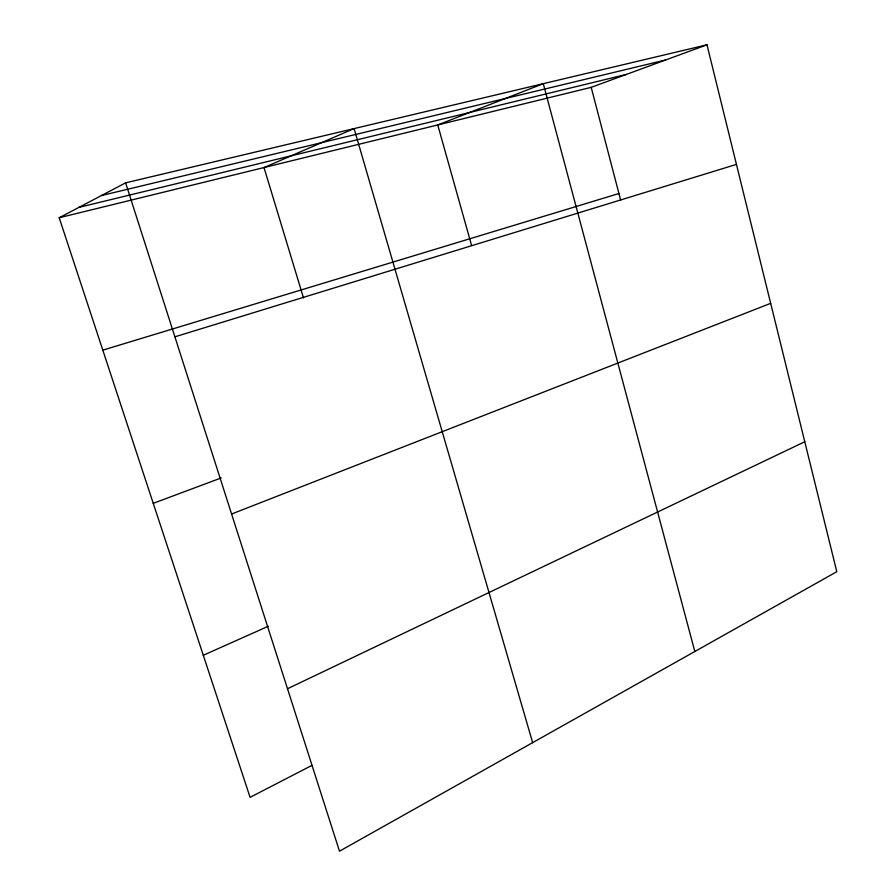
<?xml version="1.0" encoding="UTF-8"?>
<svg xmlns="http://www.w3.org/2000/svg" width="896" height="896" viewBox="0 0 896 896"><rect width="100%" height="100%" fill="white"/><g stroke="black" fill="none" stroke-linecap="round" stroke-linejoin="round"><path stroke-width="1.34" d="M311.965 765.363L250.085 797.339L59.203 217.75L125.619 182.851L706.978 44.8L836.797 571.715L339.494 851.2L125.619 182.851M287.504 688.744L804.776 441.75M203.291 655.267L268.33 626.248M231.594 514.013L770.672 303.341M153.25 503.328L221.234 477.926M59.203 217.75L591.203 87.349L706.978 44.8M174.899 336.829L736.434 164.405M102.805 350.146L618.946 193.514M78.994 207.357L626.506 74.379M101.461 195.552L665.75 59.954M303.498 297.931L264.006 167.552L354.099 128.598L532.65 742.65M471.587 245.493L437.752 124.958L543.29 83.664L694.826 651.504M591.203 87.349L620.693 200.245"/></g></svg>
